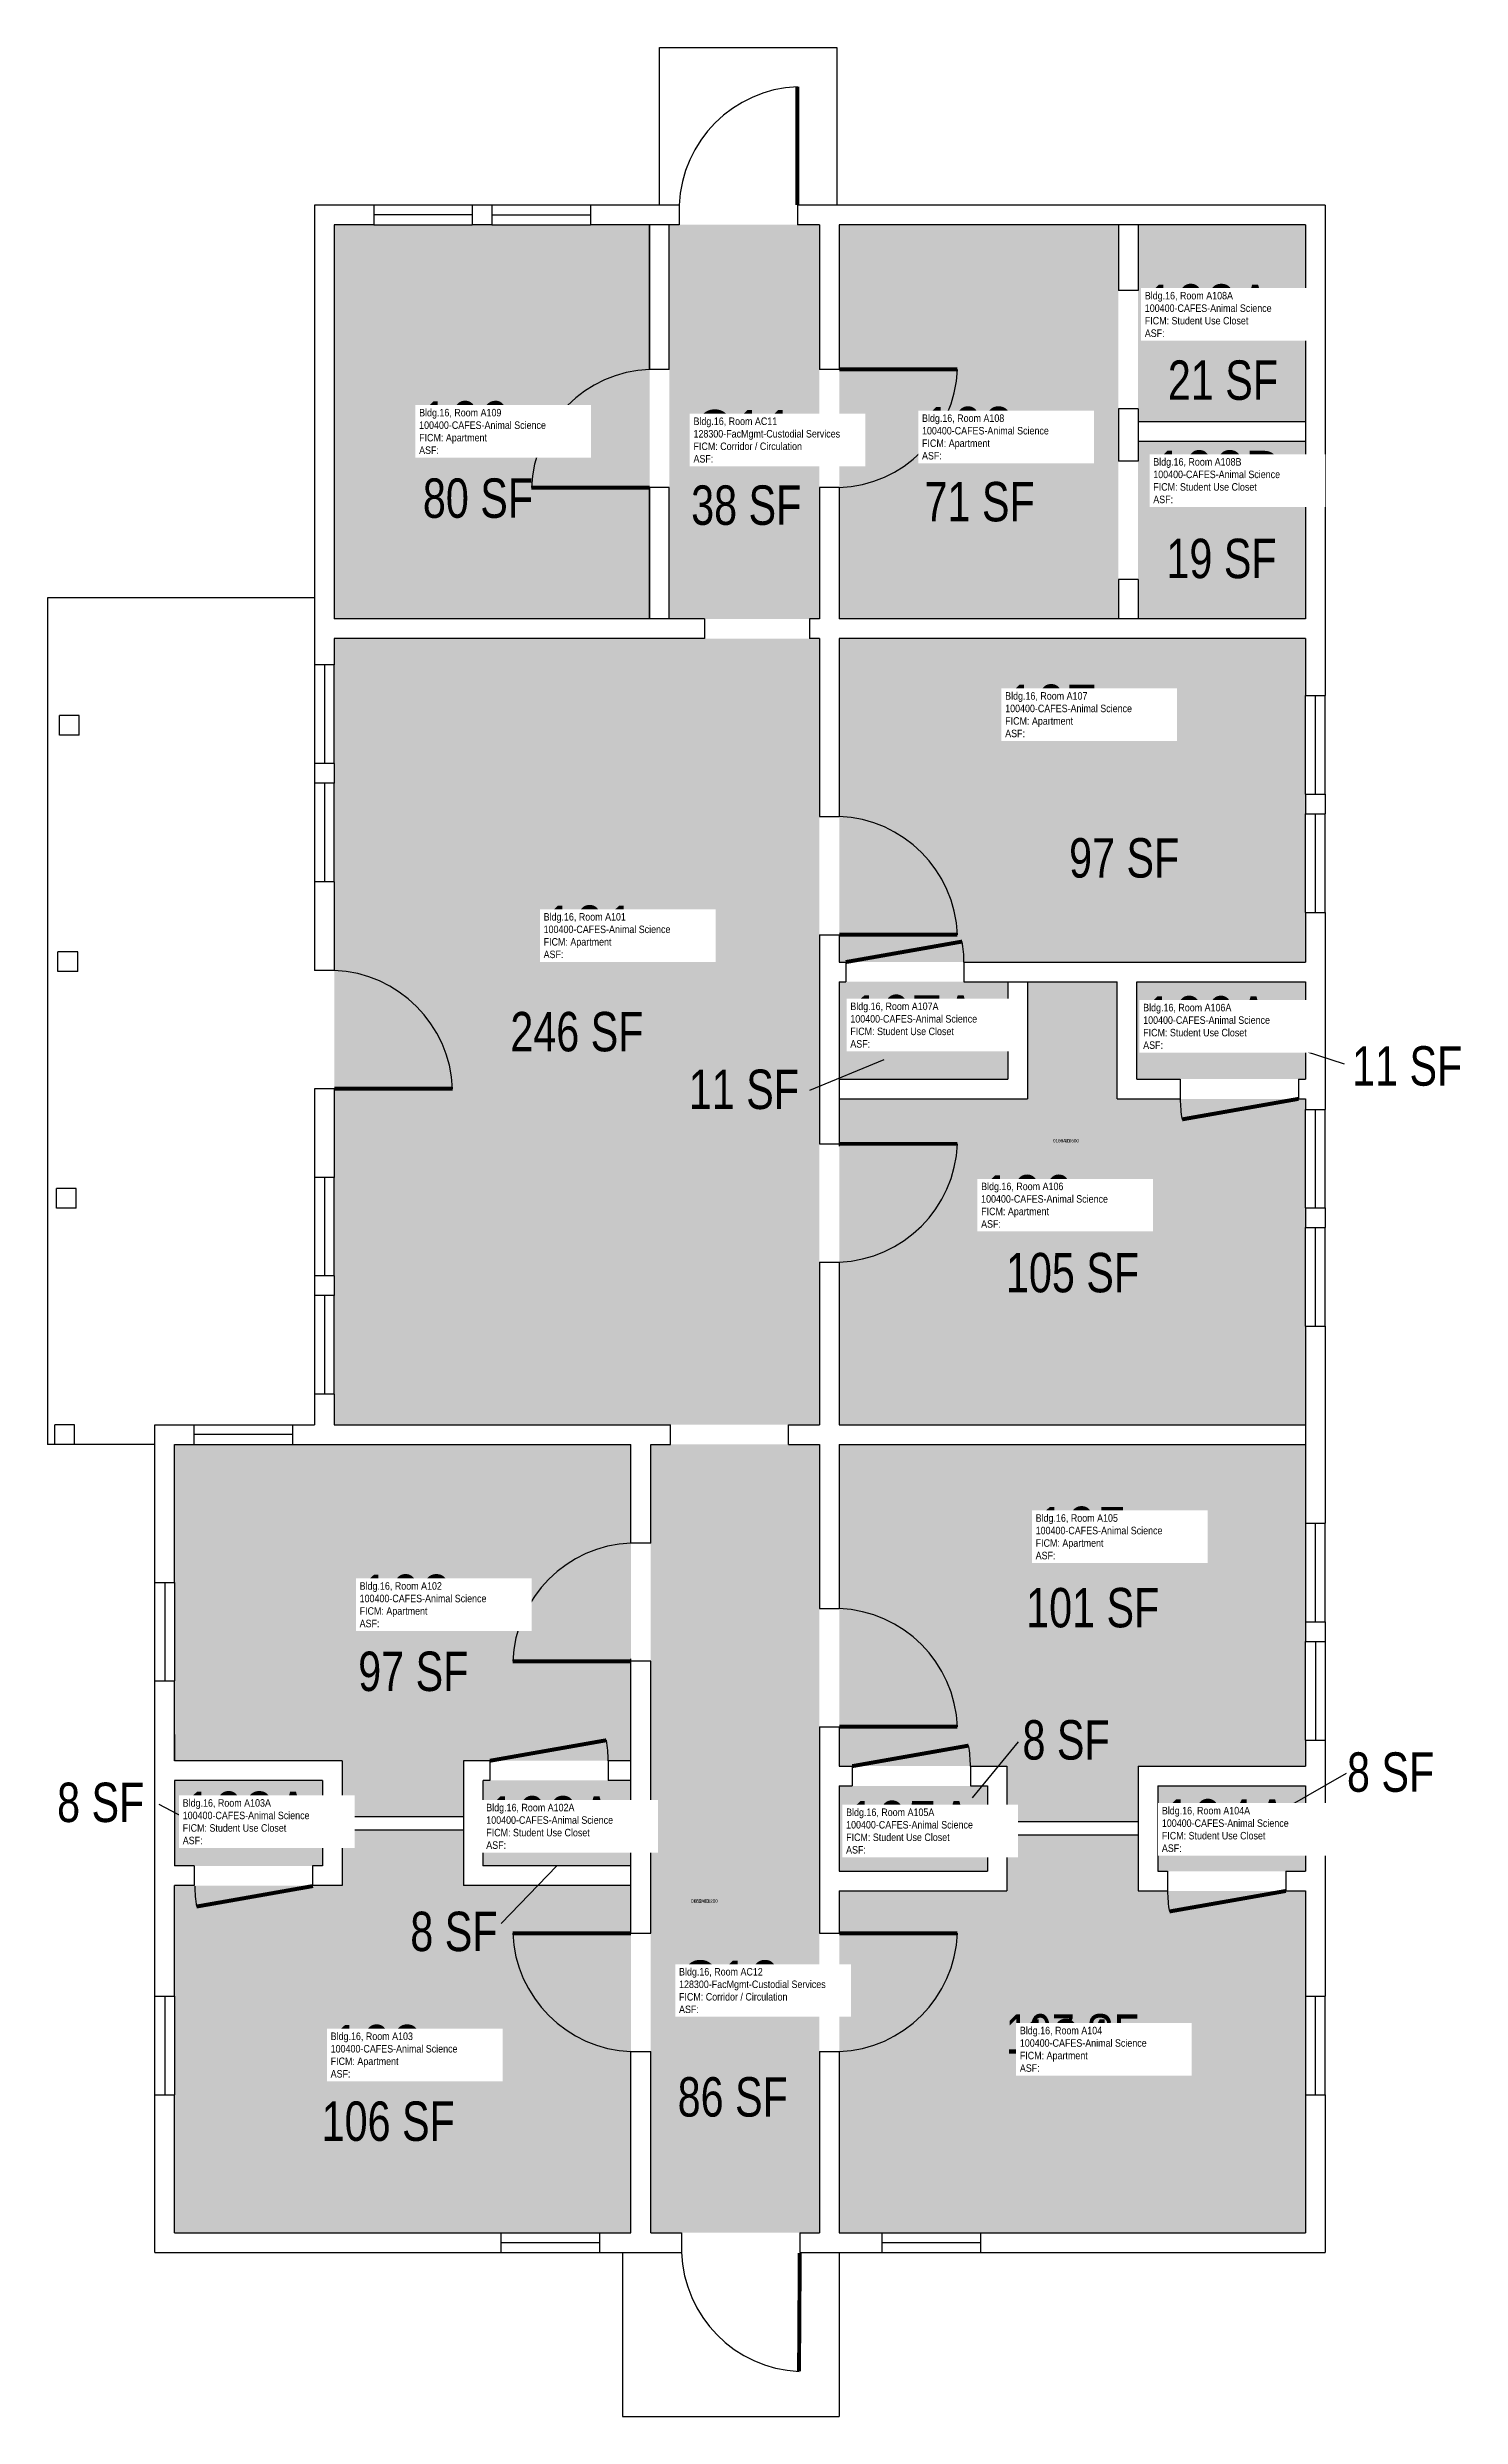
# Model space of a CAD drawing. Header units: inches. Extents: x -33 to 398, y -50 to 671.
import ezdxf
from ezdxf.enums import TextEntityAlignment as Align

# ---------------------------------------------------------------- set-up
doc = ezdxf.new("R2010")
doc.units = ezdxf.units.IN
doc.header["$LTSCALE"] = 50
doc.header["$MEASUREMENT"] = 0
for name, color, linetype in [('A-DOOR', 2, 'CONTINUOUS'), ('A-GLAZ', 1, 'CONTINUOUS'), ('A-IDEN-RNUM', 7, 'CONTINUOUS'), ('A-IDEN-SNUM', 4, 'CONTINUOUS'), ('A-IDEN-VNUM', 4, 'CONTINUOUS'), ('A-SITE', 3, 'CONTINUOUS'), ('A-WALL', 5, 'CONTINUOUS'), ('AREA-TEXT', 3, 'CONTINUOUS'), ('Rooms-Category-Color', 7, 'CONTINUOUS'), ('Rooms-College-Color', 7, 'CONTINUOUS'), ('Rooms-Department-Color', 7, 'CONTINUOUS'), ('Rooms-Division-Color', 7, 'CONTINUOUS'), ('Rooms-Information', 7, 'CONTINUOUS')]:
    doc.layers.add(name, color=color, linetype=linetype)
doc.styles.add('CP_AREA', font='arial.ttf', dxfattribs={"height": 15})
doc.styles.add('CP_ROOMSNUMBER', font='arial.ttf', dxfattribs={"height": 1})
doc.styles.add('CP_ROOMVNUMBER', font='arial.ttf', dxfattribs={"width": 0.85, "height": 0.075})

msp = doc.modelspace()

# ---------------------------------------------------------------- hatches: boundary and pattern name
at = {"layer": 'Rooms-Category-Color', "true_color": 0x728ef3}
for points in [[(102.63, 617.35), (96.63, 617.35), (66.63, 617.35), (54.63, 617.35), (54.63, 497.35), (150.63, 497.35), (150.63, 617.35), (132.63, 617.35)], [(293.35, 497.35), (293.35, 617.35), (208.35, 617.35), (208.35, 497.35)], [(350.35, 617.35), (299.35, 617.35), (299.35, 557.35), (350.35, 557.35)], [(350.35, 551.35), (299.35, 551.35), (299.35, 497.35), (350.35, 497.35)], [(54.63, 390.31), (54.63, 327.31), (54.63, 297.31), (54.63, 291.31), (54.63, 261.31), (54.63, 252), (192.96, 252), (202.35, 252), (202.35, 301.52), (202.35, 401.2), (202.35, 491.35), (199.35, 491.35), (54.63, 491.35), (54.63, 483.31), (54.63, 453.31), (54.63, 447.31), (54.63, 417.31)], [(350.35, 392.86), (350.35, 408), (350.35, 438), (350.35, 444), (350.35, 474), (350.35, 491.35), (208.35, 491.35), (208.35, 401.2), (208.35, 392.86)], [(259.71, 357.21), (259.71, 386.86), (208.35, 386.86), (208.35, 357.21)], [(350.35, 252), (350.35, 282), (350.35, 312), (350.35, 318), (350.35, 348), (350.35, 351.21), (336.2, 351.21), (293.01, 351.21), (293.01, 386.86), (265.71, 386.86), (265.71, 351.21), (208.35, 351.21), (208.35, 301.52), (208.35, 252)], [(299.01, 386.86), (299.01, 357.21), (336.2, 357.21), (350.35, 357.21), (350.35, 386.86)], [(93.96, 149.68), (138, 149.68), (144.96, 149.68), (144.96, 179.96), (144.96, 246), (42, 246), (12, 246), (6, 246), (6, 204), (6, 174), (6, 149.68), (57, 149.68), (57, 132.68), (93.96, 132.68)], [(208.35, 246), (208.35, 160.04), (208.35, 148.04), (241.35, 148.04), (259.35, 148.04), (259.35, 131.05), (299.35, 131.05), (299.35, 148.04), (350.35, 148.04), (350.35, 156), (350.35, 186), (350.35, 192), (350.35, 222), (350.35, 246)], [(6, 143.68), (6, 117.68), (18, 117.68), (51, 117.68), (51, 143.68)], [(144.96, 117.68), (144.96, 143.68), (138, 143.68), (99.84, 143.68), (99.84, 117.68)], [(253.46, 116.04), (253.46, 142.04), (218.35, 142.04), (208.35, 142.04), (208.35, 116.04)], [(338.35, 116.04), (350.35, 116.04), (350.35, 142.04), (305.35, 142.04), (305.35, 116.04)], [(105.35, 6), (135.35, 6), (144.96, 6), (144.96, 111.68), (93.96, 111.68), (93.96, 128.67), (57, 128.67), (57, 111.68), (18, 111.68), (6, 111.68), (6, 78), (6, 48), (6, 6)], [(208.35, 110.04), (208.35, 97.15), (208.35, 6), (221.35, 6), (251.35, 6), (350.35, 6), (350.35, 48), (350.35, 78), (350.35, 110.04), (338.35, 110.04), (299.35, 110.04), (299.35, 127.04), (259.35, 127.04), (259.35, 110.04)]]:
    msp.add_hatch(color=171, dxfattribs=at).paths.add_polyline_path(points)
at = {"layer": 'Rooms-Category-Color', "true_color": 0xadadad}
for points in [[(156.63, 497.35), (202.35, 497.35), (202.35, 617.35), (156.63, 617.35)], [(150.96, 179.96), (150.96, 6), (163.35, 6), (193.35, 6), (202.35, 6), (202.35, 160.04), (202.35, 246), (156.96, 246), (150.96, 246)]]:
    msp.add_hatch(color=253, dxfattribs=at).paths.add_polyline_path(points)
at = {"layer": 'Rooms-College-Color', "true_color": 0xadadad}
for points in [[(102.63, 617.35), (96.63, 617.35), (66.63, 617.35), (54.63, 617.35), (54.63, 497.35), (150.63, 497.35), (150.63, 617.35), (132.63, 617.35)], [(156.63, 497.35), (202.35, 497.35), (202.35, 617.35), (156.63, 617.35)], [(293.35, 497.35), (293.35, 617.35), (208.35, 617.35), (208.35, 497.35)], [(350.35, 617.35), (299.35, 617.35), (299.35, 557.35), (350.35, 557.35)], [(350.35, 551.35), (299.35, 551.35), (299.35, 497.35), (350.35, 497.35)], [(54.63, 390.31), (54.63, 327.31), (54.63, 297.31), (54.63, 291.31), (54.63, 261.31), (54.63, 252), (192.96, 252), (202.35, 252), (202.35, 301.52), (202.35, 401.2), (202.35, 491.35), (199.35, 491.35), (54.63, 491.35), (54.63, 483.31), (54.63, 453.31), (54.63, 447.31), (54.63, 417.31)], [(350.35, 392.86), (350.35, 408), (350.35, 438), (350.35, 444), (350.35, 474), (350.35, 491.35), (208.35, 491.35), (208.35, 401.2), (208.35, 392.86)], [(259.71, 357.21), (259.71, 386.86), (208.35, 386.86), (208.35, 357.21)], [(350.35, 252), (350.35, 282), (350.35, 312), (350.35, 318), (350.35, 348), (350.35, 351.21), (336.2, 351.21), (293.01, 351.21), (293.01, 386.86), (265.71, 386.86), (265.71, 351.21), (208.35, 351.21), (208.35, 301.52), (208.35, 252)], [(299.01, 386.86), (299.01, 357.21), (336.2, 357.21), (350.35, 357.21), (350.35, 386.86)], [(93.96, 149.68), (138, 149.68), (144.96, 149.68), (144.96, 179.96), (144.96, 246), (42, 246), (12, 246), (6, 246), (6, 204), (6, 174), (6, 149.68), (57, 149.68), (57, 132.68), (93.96, 132.68)], [(150.96, 179.96), (150.96, 6), (163.35, 6), (193.35, 6), (202.35, 6), (202.35, 160.04), (202.35, 246), (156.96, 246), (150.96, 246)], [(208.35, 246), (208.35, 160.04), (208.35, 148.04), (241.35, 148.04), (259.35, 148.04), (259.35, 131.05), (299.35, 131.05), (299.35, 148.04), (350.35, 148.04), (350.35, 156), (350.35, 186), (350.35, 192), (350.35, 222), (350.35, 246)], [(6, 143.68), (6, 117.68), (18, 117.68), (51, 117.68), (51, 143.68)], [(144.96, 117.68), (144.96, 143.68), (138, 143.68), (99.84, 143.68), (99.84, 117.68)], [(253.46, 116.04), (253.46, 142.04), (218.35, 142.04), (208.35, 142.04), (208.35, 116.04)], [(338.35, 116.04), (350.35, 116.04), (350.35, 142.04), (305.35, 142.04), (305.35, 116.04)], [(105.35, 6), (135.35, 6), (144.96, 6), (144.96, 111.68), (93.96, 111.68), (93.96, 128.67), (57, 128.67), (57, 111.68), (18, 111.68), (6, 111.68), (6, 78), (6, 48), (6, 6)], [(208.35, 110.04), (208.35, 97.15), (208.35, 6), (221.35, 6), (251.35, 6), (350.35, 6), (350.35, 48), (350.35, 78), (350.35, 110.04), (338.35, 110.04), (299.35, 110.04), (299.35, 127.04), (259.35, 127.04), (259.35, 110.04)]]:
    msp.add_hatch(color=253, dxfattribs=at).paths.add_polyline_path(points)
at = {"layer": 'Rooms-Department-Color', "true_color": 0xe3c5e1}
for points in [[(102.63, 617.35), (96.63, 617.35), (66.63, 617.35), (54.63, 617.35), (54.63, 497.35), (150.63, 497.35), (150.63, 617.35), (132.63, 617.35)], [(293.35, 497.35), (293.35, 617.35), (208.35, 617.35), (208.35, 497.35)], [(350.35, 617.35), (299.35, 617.35), (299.35, 557.35), (350.35, 557.35)], [(350.35, 551.35), (299.35, 551.35), (299.35, 497.35), (350.35, 497.35)], [(54.63, 390.31), (54.63, 327.31), (54.63, 297.31), (54.63, 291.31), (54.63, 261.31), (54.63, 252), (192.96, 252), (202.35, 252), (202.35, 301.52), (202.35, 401.2), (202.35, 491.35), (199.35, 491.35), (54.63, 491.35), (54.63, 483.31), (54.63, 453.31), (54.63, 447.31), (54.63, 417.31)], [(350.35, 392.86), (350.35, 408), (350.35, 438), (350.35, 444), (350.35, 474), (350.35, 491.35), (208.35, 491.35), (208.35, 401.2), (208.35, 392.86)], [(259.71, 357.21), (259.71, 386.86), (208.35, 386.86), (208.35, 357.21)], [(350.35, 252), (350.35, 282), (350.35, 312), (350.35, 318), (350.35, 348), (350.35, 351.21), (336.2, 351.21), (293.01, 351.21), (293.01, 386.86), (265.71, 386.86), (265.71, 351.21), (208.35, 351.21), (208.35, 301.52), (208.35, 252)], [(299.01, 386.86), (299.01, 357.21), (336.2, 357.21), (350.35, 357.21), (350.35, 386.86)], [(93.96, 149.68), (138, 149.68), (144.96, 149.68), (144.96, 179.96), (144.96, 246), (42, 246), (12, 246), (6, 246), (6, 204), (6, 174), (6, 149.68), (57, 149.68), (57, 132.68), (93.96, 132.68)], [(208.35, 246), (208.35, 160.04), (208.35, 148.04), (241.35, 148.04), (259.35, 148.04), (259.35, 131.05), (299.35, 131.05), (299.35, 148.04), (350.35, 148.04), (350.35, 156), (350.35, 186), (350.35, 192), (350.35, 222), (350.35, 246)], [(6, 143.68), (6, 117.68), (18, 117.68), (51, 117.68), (51, 143.68)], [(144.96, 117.68), (144.96, 143.68), (138, 143.68), (99.84, 143.68), (99.84, 117.68)], [(253.46, 116.04), (253.46, 142.04), (218.35, 142.04), (208.35, 142.04), (208.35, 116.04)], [(338.35, 116.04), (350.35, 116.04), (350.35, 142.04), (305.35, 142.04), (305.35, 116.04)], [(105.35, 6), (135.35, 6), (144.96, 6), (144.96, 111.68), (93.96, 111.68), (93.96, 128.67), (57, 128.67), (57, 111.68), (18, 111.68), (6, 111.68), (6, 78), (6, 48), (6, 6)], [(208.35, 110.04), (208.35, 97.15), (208.35, 6), (221.35, 6), (251.35, 6), (350.35, 6), (350.35, 48), (350.35, 78), (350.35, 110.04), (338.35, 110.04), (299.35, 110.04), (299.35, 127.04), (259.35, 127.04), (259.35, 110.04)]]:
    msp.add_hatch(color=254, dxfattribs=at).paths.add_polyline_path(points)
at = {"layer": 'Rooms-Department-Color', "true_color": 0xacacac}
for points in [[(156.63, 497.35), (202.35, 497.35), (202.35, 617.35), (156.63, 617.35)], [(150.96, 179.96), (150.96, 6), (163.35, 6), (193.35, 6), (202.35, 6), (202.35, 160.04), (202.35, 246), (156.96, 246), (150.96, 246)]]:
    msp.add_hatch(color=253, dxfattribs=at).paths.add_polyline_path(points)
at = {"layer": 'Rooms-Division-Color', "true_color": 0xe3c5e1}
for points in [[(102.63, 617.35), (96.63, 617.35), (66.63, 617.35), (54.63, 617.35), (54.63, 497.35), (150.63, 497.35), (150.63, 617.35), (132.63, 617.35)], [(293.35, 497.35), (293.35, 617.35), (208.35, 617.35), (208.35, 497.35)], [(350.35, 617.35), (299.35, 617.35), (299.35, 557.35), (350.35, 557.35)], [(350.35, 551.35), (299.35, 551.35), (299.35, 497.35), (350.35, 497.35)], [(54.63, 390.31), (54.63, 327.31), (54.63, 297.31), (54.63, 291.31), (54.63, 261.31), (54.63, 252), (192.96, 252), (202.35, 252), (202.35, 301.52), (202.35, 401.2), (202.35, 491.35), (199.35, 491.35), (54.63, 491.35), (54.63, 483.31), (54.63, 453.31), (54.63, 447.31), (54.63, 417.31)], [(350.35, 392.86), (350.35, 408), (350.35, 438), (350.35, 444), (350.35, 474), (350.35, 491.35), (208.35, 491.35), (208.35, 401.2), (208.35, 392.86)], [(259.71, 357.21), (259.71, 386.86), (208.35, 386.86), (208.35, 357.21)], [(350.35, 252), (350.35, 282), (350.35, 312), (350.35, 318), (350.35, 348), (350.35, 351.21), (336.2, 351.21), (293.01, 351.21), (293.01, 386.86), (265.71, 386.86), (265.71, 351.21), (208.35, 351.21), (208.35, 301.52), (208.35, 252)], [(299.01, 386.86), (299.01, 357.21), (336.2, 357.21), (350.35, 357.21), (350.35, 386.86)], [(93.96, 149.68), (138, 149.68), (144.96, 149.68), (144.96, 179.96), (144.96, 246), (42, 246), (12, 246), (6, 246), (6, 204), (6, 174), (6, 149.68), (57, 149.68), (57, 132.68), (93.96, 132.68)], [(208.35, 246), (208.35, 160.04), (208.35, 148.04), (241.35, 148.04), (259.35, 148.04), (259.35, 131.05), (299.35, 131.05), (299.35, 148.04), (350.35, 148.04), (350.35, 156), (350.35, 186), (350.35, 192), (350.35, 222), (350.35, 246)], [(6, 143.68), (6, 117.68), (18, 117.68), (51, 117.68), (51, 143.68)], [(144.96, 117.68), (144.96, 143.68), (138, 143.68), (99.84, 143.68), (99.84, 117.68)], [(253.46, 116.04), (253.46, 142.04), (218.35, 142.04), (208.35, 142.04), (208.35, 116.04)], [(338.35, 116.04), (350.35, 116.04), (350.35, 142.04), (305.35, 142.04), (305.35, 116.04)], [(105.35, 6), (135.35, 6), (144.96, 6), (144.96, 111.68), (93.96, 111.68), (93.96, 128.67), (57, 128.67), (57, 111.68), (18, 111.68), (6, 111.68), (6, 78), (6, 48), (6, 6)], [(208.35, 110.04), (208.35, 97.15), (208.35, 6), (221.35, 6), (251.35, 6), (350.35, 6), (350.35, 48), (350.35, 78), (350.35, 110.04), (338.35, 110.04), (299.35, 110.04), (299.35, 127.04), (259.35, 127.04), (259.35, 110.04)]]:
    msp.add_hatch(color=254, dxfattribs=at).paths.add_polyline_path(points)
at = {"layer": 'Rooms-Division-Color', "true_color": 0xadadad}
for points in [[(156.63, 497.35), (202.35, 497.35), (202.35, 617.35), (156.63, 617.35)], [(150.96, 179.96), (150.96, 6), (163.35, 6), (193.35, 6), (202.35, 6), (202.35, 160.04), (202.35, 246), (156.96, 246), (150.96, 246)]]:
    msp.add_hatch(color=253, dxfattribs=at).paths.add_polyline_path(points)

# ---------------------------------------------------------------- linework, layer by layer
at = {"layer": 'A-DOOR', "const_width": 1.2}
for points in [[(195.63, 623.35), (195.63, 659.35)], [(208.35, 573.31), (244.35, 573.31)], [(150.63, 537.31), (114.63, 537.31)], [(208.35, 401.2), (244.35, 401.2)], [(210.35, 392.86), (245.8, 399.11)], [(54.63, 354.31), (90.63, 354.31)], [(348.2, 351.21), (312.75, 344.96)], [(208.35, 337.52), (244.35, 337.52)], [(144.96, 179.96), (108.96, 179.96)], [(208.35, 160.04), (244.35, 160.04)], [(102, 149.68), (137.45, 155.93)], [(212.31, 148.04), (247.76, 154.3)], [(48.14, 111.54), (12.68, 105.29)], [(344.35, 110.04), (308.89, 103.79)], [(144.96, 97.15), (108.96, 97.15)], [(208.35, 97.15), (244.35, 97.15)], [(196.35, -0.23), (196.12, -36.23)]]:
    msp.add_lwpolyline(points, dxfattribs=at)
at = {"layer": 'A-DOOR'}
for centre, radius, start, end in [((197.13, 621.85), 37.53, 92.29061, 177.70939), ((152.13, 535.81), 37.53, 92.29061, 177.70939), ((206.85, 574.81), 37.53, 272.29061, 357.70939), ((206.85, 399.7), 37.53, 2.29061, 87.70939), ((210.35, 392.86), 36, 0, 10), ((53.13, 352.81), 37.53, 2.29061, 87.70939), ((348.2, 351.21), 36, 180, 190), ((206.85, 339.02), 37.53, 272.29061, 357.70939), ((146.46, 178.46), 37.53, 92.29061, 177.70939), ((206.85, 158.54), 37.53, 2.29061, 87.70939), ((102, 149.68), 36, 0, 10), ((212.31, 148.04), 36, 0, 10), ((48.14, 111.54), 36, 180, 190), ((344.35, 110.04), 36, 180, 190), ((146.46, 98.65), 37.53, 182.29061, 267.70939), ((206.85, 98.65), 37.53, 272.29061, 357.70939), ((197.86, 1.26), 37.53, 181.92314, 267.34192)]:
    msp.add_arc(centre, radius, start, end, dxfattribs=at)
at = {"layer": 'A-GLAZ'}
for p, q in [((96.63, 623.35), (66.63, 623.35)), ((132.63, 623.35), (102.63, 623.35)), ((96.63, 620.35), (66.63, 620.35)), ((66.63, 617.35), (96.63, 617.35)), ((102.63, 620.35), (132.63, 620.35)), ((102.63, 617.35), (132.63, 617.35)), ((48.63, 483.31), (48.63, 453.31)), ((51.63, 483.31), (51.63, 453.31)), ((54.63, 453.31), (54.63, 483.31)), ((350.35, 444), (350.35, 474)), ((353.35, 444), (353.35, 474)), ((356.35, 444), (356.35, 474)), ((48.63, 447.31), (48.63, 417.31)), ((51.63, 447.31), (51.63, 417.31)), ((54.63, 417.31), (54.63, 447.31)), ((350.35, 408), (350.35, 438)), ((353.35, 408), (353.35, 438)), ((356.35, 408), (356.35, 438)), ((350.35, 318), (350.35, 348)), ((353.35, 318), (353.35, 348)), ((356.35, 318), (356.35, 348)), ((48.63, 327.31), (48.63, 297.31)), ((51.63, 327.31), (51.63, 297.31)), ((54.63, 297.31), (54.63, 327.31)), ((350.35, 282), (350.35, 312)), ((353.35, 282), (353.35, 312)), ((356.35, 282), (356.35, 312)), ((48.63, 291.31), (48.63, 261.31)), ((51.63, 291.31), (51.63, 261.31)), ((54.63, 261.31), (54.63, 291.31)), ((12, 252), (42, 252)), ((42, 249), (12, 249)), ((12, 246), (42, 246)), ((350.35, 222), (350.35, 192)), ((353.35, 192), (353.35, 222)), ((356.35, 192), (356.35, 222)), ((0, 174), (0, 204)), ((3, 204), (3, 174)), ((6, 204), (6, 174)), ((350.35, 156), (350.35, 186)), ((353.35, 186), (353.35, 156)), ((356.35, 186), (356.35, 156)), ((0, 48), (0, 78)), ((3, 78), (3, 48)), ((6, 78), (6, 48)), ((350.35, 78), (350.35, 48)), ((353.35, 48), (353.35, 78)), ((356.35, 48), (356.35, 78)), ((105.35, 6), (135.35, 6)), ((105.35, 3), (135.35, 3)), ((105.35, 0), (135.35, 0)), ((221.35, 6), (251.35, 6)), ((221.35, 3), (251.35, 3)), ((221.35, 0), (251.35, 0))]:
    msp.add_line(p, q, dxfattribs=at)
at = {"layer": 'A-SITE'}
for p, q in [((153.63, 623.35), (153.63, 671.35)), ((153.63, 671.35), (207.63, 671.35)), ((207.63, 671.35), (207.63, 623.35)), ((48.63, 503.79), (-32.74, 503.79)), ((-32.74, 503.79), (-32.74, 246)), ((0, 246), (-32.74, 246)), ((142.35, -0.31), (142.35, -50)), ((208.35, -0.31), (208.35, -50)), ((142.35, -50), (208.35, -50))]:
    msp.add_line(p, q, dxfattribs=at)
at = {"layer": 'A-WALL'}
for p, q in [((66.63, 623.35), (48.63, 623.35)), ((48.63, 623.35), (48.63, 483.31)), ((66.63, 623.35), (66.63, 617.35)), ((102.63, 623.35), (96.63, 623.35)), ((96.63, 623.35), (96.63, 617.35)), ((102.63, 623.35), (102.63, 617.35)), ((132.63, 623.35), (132.63, 617.35)), ((159.63, 623.35), (132.63, 623.35)), ((159.63, 623.35), (159.63, 617.35)), ((356.35, 623.35), (195.63, 623.35)), ((195.63, 623.35), (195.63, 617.35)), ((356.35, 623.35), (356.35, 474)), ((66.63, 617.35), (54.63, 617.35)), ((54.63, 617.35), (54.63, 497.35)), ((102.63, 617.35), (96.63, 617.35)), ((159.63, 617.35), (132.63, 617.35)), ((150.63, 617.35), (150.63, 573.31)), ((150.63, 573.31), (150.63, 617.35)), ((156.63, 573.31), (156.63, 617.35)), ((202.35, 617.35), (195.63, 617.35)), ((202.35, 617.35), (202.35, 573.31)), ((208.35, 617.35), (208.35, 573.31)), ((350.35, 617.35), (208.35, 617.35)), ((293.35, 617.35), (293.35, 597.35)), ((299.35, 617.35), (299.35, 597.35)), ((350.35, 617.35), (350.35, 497.35)), ((299.35, 597.35), (293.35, 597.35)), ((156.63, 573.31), (150.63, 573.31)), ((208.35, 573.31), (202.35, 573.31)), ((299.35, 561.35), (293.35, 561.35)), ((293.35, 561.35), (293.35, 545.34)), ((299.35, 561.35), (299.35, 545.34)), ((350.35, 557.35), (299.35, 557.35)), ((350.35, 551.35), (299.35, 551.35)), ((299.35, 545.34), (293.35, 545.34)), ((150.63, 497.35), (150.63, 537.31)), ((156.63, 537.31), (150.63, 537.31)), ((150.63, 537.31), (150.63, 497.35)), ((156.63, 497.35), (156.63, 537.31)), ((208.35, 537.31), (202.35, 537.31)), ((202.35, 537.31), (202.35, 497.35)), ((208.35, 537.31), (208.35, 497.35)), ((299.35, 509.34), (293.35, 509.34)), ((293.35, 509.34), (293.35, 497.35)), ((299.35, 509.34), (299.35, 497.35)), ((167.35, 497.35), (54.63, 497.35)), ((167.35, 491.35), (54.63, 491.35)), ((54.63, 491.35), (54.63, 483.31)), ((167.35, 491.35), (54.63, 491.35)), ((167.35, 497.35), (167.35, 491.35)), ((199.35, 497.35), (199.35, 491.35)), ((202.35, 497.35), (199.35, 497.35)), ((199.35, 497.35), (199.35, 491.35)), ((202.35, 491.35), (199.35, 491.35)), ((202.35, 491.35), (202.35, 437.2)), ((350.35, 497.35), (208.35, 497.35)), ((208.35, 491.35), (208.35, 437.2)), ((350.35, 491.35), (208.35, 491.35)), ((350.35, 491.35), (350.35, 474)), ((54.63, 483.31), (48.63, 483.31)), ((350.35, 474), (356.35, 474)), ((-23.05, 467.96), (-29.05, 467.96)), ((-29.05, 461.96), (-29.05, 467.96)), ((-23.05, 461.96), (-29.05, 461.96)), ((-23.05, 461.96), (-23.05, 467.96)), ((48.63, 453.31), (48.63, 447.31)), ((54.63, 453.31), (48.63, 453.31)), ((54.63, 447.31), (48.63, 447.31)), ((54.63, 453.31), (54.63, 447.31)), ((350.35, 444), (350.35, 438)), ((350.35, 444), (356.35, 444)), ((350.35, 444), (350.35, 438)), ((356.35, 444), (356.35, 438)), ((356.35, 444), (356.35, 438)), ((202.35, 437.2), (208.35, 437.2)), ((350.35, 438), (356.35, 438)), ((48.63, 417.31), (48.63, 390.31)), ((54.63, 417.31), (48.63, 417.31)), ((54.63, 417.31), (54.63, 390.31)), ((350.35, 408), (350.35, 392.86)), ((350.35, 408), (356.35, 408)), ((356.35, 408), (356.35, 348)), ((202.35, 401.2), (208.35, 401.2)), ((202.35, 401.2), (202.35, 337.52)), ((208.35, 401.2), (208.35, 392.86)), ((-29.51, 389.96), (-29.51, 395.96)), ((-23.51, 395.96), (-29.51, 395.96)), ((-23.51, 389.96), (-29.51, 389.96)), ((-23.51, 389.96), (-23.51, 395.96)), ((54.63, 390.31), (48.63, 390.31)), ((54.63, 390.31), (48.63, 390.31)), ((208.35, 392.86), (210.35, 392.86)), ((210.35, 392.86), (210.35, 386.86)), ((246.35, 392.86), (246.35, 386.86)), ((246.35, 392.86), (350.35, 392.86)), ((208.35, 386.86), (208.35, 337.52)), ((208.35, 386.86), (210.35, 386.86)), ((246.35, 386.86), (293.01, 386.86)), ((259.71, 386.86), (259.71, 357.21)), ((265.71, 386.86), (265.71, 351.21)), ((293.01, 351.21), (293.01, 386.86)), ((299.01, 386.86), (350.35, 386.86)), ((299.01, 357.21), (299.01, 386.86)), ((350.35, 386.86), (350.35, 357.21)), ((54.63, 354.31), (48.63, 354.31)), ((48.63, 354.31), (48.63, 327.31)), ((54.63, 354.31), (48.63, 354.31)), ((54.63, 354.31), (54.63, 327.31)), ((208.35, 357.21), (259.71, 357.21)), ((299.01, 357.21), (312.2, 357.21)), ((312.2, 357.21), (312.2, 351.21)), ((348.2, 357.21), (350.35, 357.21)), ((348.2, 357.21), (348.2, 351.21)), ((208.35, 351.21), (265.71, 351.21)), ((293.01, 351.21), (312.2, 351.21)), ((348.2, 351.21), (350.35, 351.21)), ((350.35, 351.21), (350.35, 348)), ((350.35, 348), (356.35, 348)), ((202.35, 337.52), (208.35, 337.52)), ((208.35, 337.52), (208.35, 336.77)), ((54.63, 327.31), (48.63, 327.31)), ((-23.97, 323.96), (-29.97, 323.96)), ((-29.97, 317.96), (-29.97, 323.96)), ((-23.97, 317.96), (-29.97, 317.96)), ((-23.97, 317.96), (-23.97, 323.96)), ((350.35, 318), (350.35, 312)), ((350.35, 318), (356.35, 318)), ((356.35, 318), (356.35, 312)), ((350.35, 312), (356.35, 312)), ((48.63, 297.31), (48.63, 291.31)), ((54.63, 297.31), (48.63, 297.31)), ((54.63, 297.31), (54.63, 291.31)), ((202.35, 301.52), (208.35, 301.52)), ((202.35, 301.52), (202.35, 252)), ((208.35, 301.52), (208.35, 252)), ((54.63, 291.31), (48.63, 291.31)), ((350.35, 282), (350.35, 222)), ((350.35, 282), (356.35, 282)), ((356.35, 282), (356.35, 222)), ((48.63, 261.31), (48.63, 252)), ((54.63, 261.31), (48.63, 261.31)), ((54.63, 261.31), (54.63, 252)), ((-24.43, 251.96), (-30.43, 251.96)), ((-30.43, 245.96), (-30.43, 251.96)), ((-24.43, 245.96), (-30.43, 245.96)), ((-24.43, 245.96), (-24.43, 251.96)), ((0, 204), (0, 252)), ((0, 252), (12, 252)), ((6, 246), (12, 246)), ((6, 204), (6, 246)), ((12, 246), (12, 252)), ((42, 246), (42, 252)), ((42, 252), (48.63, 252)), ((42, 246), (144.96, 246)), ((54.63, 252), (156.96, 252)), ((144.96, 215.96), (144.96, 246)), ((150.96, 246), (156.96, 246)), ((150.96, 215.96), (150.96, 246)), ((156.96, 246), (156.96, 252)), ((192.96, 252), (202.35, 252)), ((192.96, 246), (192.96, 252)), ((192.96, 246), (202.35, 246)), ((202.35, 246), (202.35, 196.04)), ((208.35, 252), (350.35, 252)), ((208.35, 246), (350.35, 246)), ((208.35, 246), (208.35, 196.04)), ((350.35, 222), (356.35, 222)), ((150.96, 215.96), (144.96, 215.96)), ((0, 204), (6, 204)), ((202.35, 196.04), (208.35, 196.04)), ((350.35, 192), (350.35, 186)), ((350.35, 192), (356.35, 192)), ((356.35, 192), (356.35, 186)), ((144.96, 179.96), (144.96, 180.71)), ((350.35, 186), (356.35, 186)), ((0, 174), (6, 174)), ((0, 78), (0, 174)), ((6, 149.68), (6, 174)), ((150.96, 179.96), (144.96, 179.96)), ((144.96, 97.15), (144.96, 179.96)), ((150.96, 97.15), (150.96, 179.96)), ((202.35, 160.04), (202.35, 148.04)), ((202.35, 160.04), (208.35, 160.04)), ((202.35, 160.04), (208.35, 160.04)), ((208.35, 160.04), (208.35, 148.04)), ((6, 157.64), (6, 149.68)), ((350.35, 156), (350.35, 148.04)), ((350.35, 156), (356.35, 156)), ((356.35, 156), (356.35, 78)), ((57, 149.68), (6, 149.68)), ((57, 149.68), (57, 111.68)), ((93.96, 149.68), (93.96, 111.68)), ((102, 149.68), (93.96, 149.68)), ((102, 149.68), (102, 143.68)), ((144.96, 149.68), (138, 149.68)), ((138, 149.68), (138, 143.68)), ((202.35, 148.04), (202.35, 97.15)), ((208.35, 148.04), (212.35, 148.04)), ((212.35, 148.04), (212.35, 142.04)), ((248.31, 148.04), (259.35, 148.04)), ((248.31, 148.04), (248.31, 142.04)), ((259.35, 148.04), (259.35, 110.04)), ((299.35, 148.04), (350.35, 148.04)), ((299.35, 148.04), (299.35, 110.04)), ((6, 143.68), (6, 117.68)), ((51, 143.68), (6, 143.68)), ((51, 143.68), (51, 117.68)), ((99.84, 143.68), (99.84, 117.68)), ((102, 143.68), (99.96, 143.68)), ((144.96, 143.68), (138, 143.68)), ((208.35, 142.04), (212.35, 142.04)), ((208.35, 142.04), (208.35, 116.04)), ((248.31, 142.04), (253.46, 142.04)), ((253.46, 142.04), (253.46, 116.04)), ((305.35, 142.04), (305.35, 116.04)), ((305.35, 142.04), (350.35, 142.04)), ((350.35, 142.04), (350.35, 116.04)), ((57, 132.68), (93.96, 132.68)), ((299.35, 131.05), (259.35, 131.05)), ((57, 128.67), (93.96, 128.67)), ((299.35, 127.04), (259.35, 127.04)), ((12, 117.68), (6, 117.68)), ((12, 117.68), (12, 111.68)), ((51, 117.68), (48, 117.68)), ((48, 117.68), (48, 111.68)), ((144.96, 117.68), (99.84, 117.68)), ((208.35, 116.04), (253.46, 116.04)), ((305.35, 116.04), (308.35, 116.04)), ((308.35, 116.04), (308.35, 110.04)), ((344.35, 116.04), (350.35, 116.04)), ((344.35, 116.04), (344.35, 110.04)), ((12, 111.68), (6, 111.68)), ((6, 78), (6, 111.68)), ((57, 111.68), (48, 111.68)), ((144.96, 111.68), (93.96, 111.68)), ((208.35, 110.04), (208.35, 97.15)), ((208.35, 110.04), (208.35, 97.15)), ((208.35, 110.04), (259.35, 110.04)), ((299.35, 110.04), (308.35, 110.04)), ((344.35, 110.04), (350.35, 110.04)), ((350.35, 110.04), (350.35, 78)), ((144.96, 97.15), (150.96, 97.15)), ((202.35, 97.15), (208.35, 97.15)), ((0, 78), (6, 78)), ((350.35, 78), (356.35, 78)), ((144.96, 61.15), (150.96, 61.15)), ((144.96, 6), (144.96, 61.15)), ((150.96, 6), (150.96, 61.15)), ((202.35, 61.15), (208.35, 61.15)), ((202.35, 61.15), (202.35, 6)), ((208.35, 61.15), (208.35, 6)), ((0, 0), (0, 48)), ((0, 48), (6, 48)), ((6, 6), (6, 48)), ((350.35, 48), (350.35, 6)), ((350.35, 48), (356.35, 48)), ((356.35, 48), (356.35, 0)), ((0, 0), (1, 0)), ((0, 0), (1, 0)), ((6, 6), (105.35, 6)), ((105.35, 6), (105.35, 0)), ((135.35, 6), (135.35, 0)), ((135.35, 6), (144.96, 6)), ((135.35, 0), (160.35, 0)), ((150.96, 6), (160.35, 6)), ((160.35, 6), (160.35, 0)), ((196.35, 6), (202.35, 6)), ((196.35, 6), (196.35, 0)), ((196.35, 0), (202.35, 0)), ((202.35, 0), (221.35, 0)), ((208.35, 6), (221.35, 6)), ((221.35, 6), (221.35, 0)), ((251.35, 6), (251.35, 0)), ((251.35, 6), (350.35, 6)), ((251.35, 0), (356.35, 0)), ((0, 0), (105.35, 0))]:
    msp.add_line(p, q, dxfattribs=at)
at = {"layer": 'AREA-TEXT'}
for points in [[(199.44, 353.84), (222.04, 363.21)], [(362.19, 361.77), (346.6, 366.82)], [(262.89, 155.41), (248.8, 138.39)], [(362.69, 145.82), (344.87, 135.58)], [(1.23, 136.42), (10.2, 131.74)], [(105.41, 100.16), (122.4, 117.68)]]:
    msp.add_lwpolyline(points, dxfattribs=at)

# ---------------------------------------------------------------- texts
at = {"layer": 'A-IDEN-RNUM', "style": 'CP_ROOMSNUMBER'}
for s, p in [('0108-A0', (318.87, 589.99)), ('0109-00', (89.98, 554.31)), ('0C11-00', (169.26, 553)), ('0108-00', (243.1, 552.61)), ('0108-B0', (313.51, 539.32)), ('0107-00', (268.42, 468.05)), ('0101-00', (128.42, 402.31)), ('0107-A0', (225.92, 372.33)), ('0106-A0', (315.68, 373.34)), ('0106-00', (273.44, 337.95)), ('0105-00', (284.24, 217.76)), ('0102-00', (71.88, 197.06)), ('0103-A0', (21.21, 129.98)), ('0102-A0', (110.99, 130.5)), ('0104-A0', (320.18, 130.66)), ('0105-A0', (224.41, 128.37)), ('0C12-00', (163.25, 106.48)), ('0103-00', (63.05, 59.97)), ('0104-00', (272.89, 61.71))]:
    msp.add_text(s, height=1, dxfattribs=at).set_placement(p)
at = {"layer": 'A-IDEN-SNUM', "style": 'CP_ROOMSNUMBER'}
for s, p in [('0160A108A0', (318.87, 589.99)), ('0160A10900', (89.98, 554.31)), ('0160AC1100', (169.26, 553)), ('0160A10800', (243.1, 552.61)), ('0160A108B0', (313.51, 539.32)), ('0160A10700', (268.42, 468.05)), ('0160A10100', (128.42, 402.31)), ('0160A107A0', (225.92, 372.33)), ('0160A106A0', (315.68, 373.34)), ('0160A10600', (273.44, 337.95)), ('0160A10500', (284.24, 217.76)), ('0160A10200', (71.88, 197.06)), ('0160A103A0', (21.21, 129.98)), ('0160A102A0', (110.99, 130.5)), ('0160A104A0', (320.18, 130.66)), ('0160A105A0', (224.41, 128.37)), ('0160AC1200', (163.25, 106.48)), ('0160A10300', (63.05, 59.97)), ('0160A10400', (272.89, 61.71))]:
    msp.add_text(s, height=1, dxfattribs=at).set_placement(p)
at = {"layer": 'A-IDEN-VNUM', "style": 'CP_ROOMVNUMBER', "width": 0.75}
for s, p in [('108A', (301.4, 583.16)), ('109', (80.45, 547.54)), ('C11', (163.99, 544.92)), ('108', (233.57, 545.85)), ('108B', (303.98, 532.55)), ('107', (258.89, 461.29)), ('101', (118.36, 394.03)), ('107A', (211.74, 366.78)), ('106A', (300.91, 366.4)), ('106', (251.57, 311.95)), ('105', (268.17, 210.99)), ('102', (62.34, 190.3)), ('103A', (8.47, 124.24)), ('102A', (100.89, 122.83)), ('105A', (210.46, 121.4)), ('104A', (306.6, 121.89)), ('C12', (159.59, 72.83)), ('103', (53.52, 53.2)), ('104', (263.36, 54.95))]:
    msp.add_text(s, height=16, dxfattribs=at).set_placement(p)
at = {"layer": 'AREA-TEXT', "style": 'CP_AREA', "width": 0.75}
for s, p in [('21 SF', (325.19, 570.05)), ('80 SF', (98.37, 534.12)), ('38 SF', (180.05, 531.99)), ('71 SF', (251.11, 533.04)), ('19 SF', (324.77, 515.75)), ('97 SF', (295.13, 424.58)), ('246 SF', (128.49, 371.68)), ('11 SF', (381.3, 361.23)), ('11 SF', (179.34, 354.12)), ('105 SF', (279.39, 298.31)), ('101 SF', (285.55, 196.3)), ('97 SF', (78.67, 176.92)), ('8 SF', (277.43, 156.04)), ('8 SF', (376.24, 146.24)), ('8 SF', (-16.5, 137.02)), ('8 SF', (91.04, 97.73)), ('107 SF', (279.35, 66.52)), ('86 SF', (175.94, 47.34)), ('106 SF', (71.05, 39.95))]:
    msp.add_text(s, height=12, dxfattribs=at).set_placement(p, align=Align.MIDDLE_CENTER)

# ---------------------------------------------------------------- next in the draw order: texts
at = {"layer": 'Rooms-Information', "char_height": 2.2857, "width": 51.2, "attachment_point": 7, "style": 'CP_ROOMVNUMBER', "bg_fill": 3, "box_fill_scale": 1.5, "bg_fill_color": 256, "bg_fill_true_color": 13158600, "bg_fill_transparency": 0}
for s, insert in [('Bldg.16, Room A108A^M^J100400-CAFES-Animal Science^M^JFICM: Student Use Closet^M^JASF: ', (301.4, 583.16)), ('Bldg.16, Room A109^M^J100400-CAFES-Animal Science^M^JFICM: Apartment^M^JASF: ', (80.45, 547.54)), ('Bldg.16, Room AC11^M^J128300-FacMgmt-Custodial Services^M^JFICM: Corridor / Circulation^M^JASF: ', (163.99, 544.92)), ('Bldg.16, Room A108^M^J100400-CAFES-Animal Science^M^JFICM: Apartment^M^JASF: ', (233.57, 545.85)), ('Bldg.16, Room A108B^M^J100400-CAFES-Animal Science^M^JFICM: Student Use Closet^M^JASF: ', (303.98, 532.55)), ('Bldg.16, Room A107^M^J100400-CAFES-Animal Science^M^JFICM: Apartment^M^JASF: ', (258.89, 461.29)), ('Bldg.16, Room A101^M^J100400-CAFES-Animal Science^M^JFICM: Apartment^M^JASF: ', (118.36, 394.03)), ('Bldg.16, Room A107A^M^J100400-CAFES-Animal Science^M^JFICM: Student Use Closet^M^JASF: ', (211.74, 366.78)), ('Bldg.16, Room A106A^M^J100400-CAFES-Animal Science^M^JFICM: Student Use Closet^M^JASF: ', (300.91, 366.4)), ('Bldg.16, Room A106^M^J100400-CAFES-Animal Science^M^JFICM: Apartment^M^JASF: ', (251.57, 311.95)), ('Bldg.16, Room A105^M^J100400-CAFES-Animal Science^M^JFICM: Apartment^M^JASF: ', (268.17, 210.99)), ('Bldg.16, Room A102^M^J100400-CAFES-Animal Science^M^JFICM: Apartment^M^JASF: ', (62.34, 190.3)), ('Bldg.16, Room A103A^M^J100400-CAFES-Animal Science^M^JFICM: Student Use Closet^M^JASF: ', (8.47, 124.24)), ('Bldg.16, Room A102A^M^J100400-CAFES-Animal Science^M^JFICM: Student Use Closet^M^JASF: ', (100.89, 122.83)), ('Bldg.16, Room A105A^M^J100400-CAFES-Animal Science^M^JFICM: Student Use Closet^M^JASF: ', (210.46, 121.4)), ('Bldg.16, Room A104A^M^J100400-CAFES-Animal Science^M^JFICM: Student Use Closet^M^JASF: ', (306.6, 121.89)), ('Bldg.16, Room AC12^M^J128300-FacMgmt-Custodial Services^M^JFICM: Corridor / Circulation^M^JASF: ', (159.59, 72.83)), ('Bldg.16, Room A103^M^J100400-CAFES-Animal Science^M^JFICM: Apartment^M^JASF: ', (53.52, 53.2)), ('Bldg.16, Room A104^M^J100400-CAFES-Animal Science^M^JFICM: Apartment^M^JASF: ', (263.36, 54.95))]:
    msp.add_mtext(s, dxfattribs=dict(at, insert=insert))

doc.saveas('drawing.dxf')
